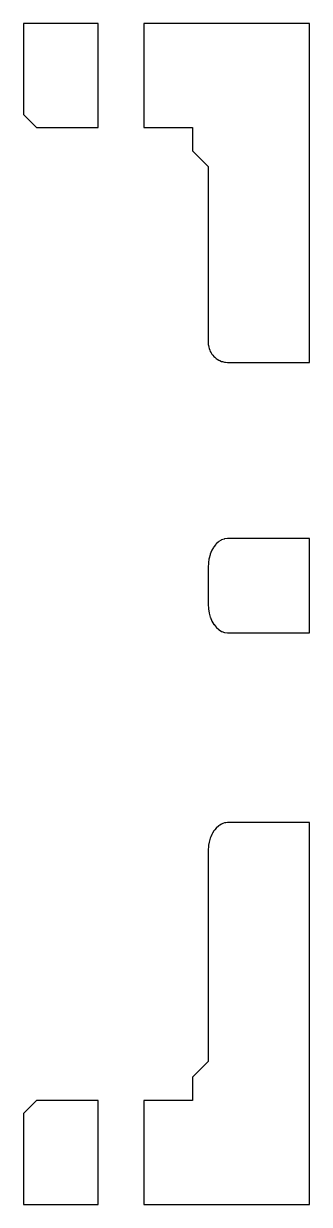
# Model space of a CAD drawing. Header units: metres. Extents: x 0 to 47.5, y 0 to 45.5.
# Drawn here: x 0 to 11, y 0 to 45.5 of the extents above.
import ezdxf

# ---------------------------------------------------------------- set-up
doc = ezdxf.new("R2010")
doc.units = ezdxf.units.M

msp = doc.modelspace()

# ---------------------------------------------------------------- linework, layer by layer
for p, q in [((2.86344, 45.5), (0, 45.5)), ((0, 45.5), (0, 42)), ((2.86344, 41.5), (2.86344, 45.5)), ((11, 45.5), (4.62574, 45.5)), ((4.62574, 45.5), (4.62574, 41.5)), ((11, 32.4475), (11, 45.5)), ((0, 42), (0.5, 41.5)), ((0.5, 41.5), (2.86344, 41.5)), ((4.62574, 41.5), (6.5, 41.5)), ((6.5, 41.5), (6.5, 40.6041)), ((6.5, 40.6041), (7.10409, 40)), ((7.10409, 40), (7.10409, 33.2169)), ((7.10409, 33.2169), (7.10999, 33.14)), ((7.10999, 33.14), (7.11332, 33.0966)), ((7.11332, 33.0966), (7.12956, 33.0271)), ((7.12956, 33.0271), (7.14079, 32.9792)), ((7.14079, 32.9792), (7.16519, 32.9187)), ((7.16519, 32.9187), (7.18583, 32.8676)), ((7.18583, 32.8676), (7.21604, 32.817)), ((7.21604, 32.817), (7.24732, 32.7647)), ((7.24732, 32.7647), (7.28109, 32.7241)), ((7.28109, 32.7241), (7.32376, 32.6729)), ((7.32376, 32.6729), (7.35907, 32.6419)), ((7.35907, 32.6419), (7.41325, 32.5944)), ((7.41325, 32.5944), (7.44858, 32.5722)), ((7.44858, 32.5722), (7.51359, 32.5314)), ((7.51359, 32.5314), (7.54798, 32.5167)), ((7.54798, 32.5167), (7.62232, 32.4852)), ((7.62232, 32.4852), (7.65543, 32.477)), ((7.65543, 32.477), (7.73676, 32.457)), ((7.73676, 32.457), (7.76878, 32.4544)), ((7.76878, 32.4544), (7.85409, 32.4475)), ((7.85409, 32.4475), (11, 32.4475)), ((7.49467, 25.5244), (7.41325, 25.4514)), ((7.51359, 25.5414), (7.49467, 25.5244)), ((7.6021, 25.595), (7.51359, 25.5414)), ((7.62232, 25.6073), (7.6021, 25.595)), ((7.71566, 25.64), (7.62232, 25.6073)), ((7.73676, 25.6475), (7.71566, 25.64)), ((7.85409, 25.661), (7.73676, 25.6475)), ((11, 25.661), (7.85409, 25.661)), ((11, 22.0268), (11, 25.661)), ((7.17652, 25.0289), (7.14079, 24.9027)), ((7.18583, 25.0618), (7.17652, 25.0289)), ((7.23495, 25.1791), (7.18583, 25.0618)), ((7.24732, 25.2086), (7.23495, 25.1791)), ((7.30876, 25.3139), (7.24732, 25.2086)), ((7.32376, 25.3396), (7.30876, 25.3139)), ((7.39606, 25.4299), (7.32376, 25.3396)), ((7.41325, 25.4514), (7.39606, 25.4299)), ((7.1113, 24.6977), (7.10409, 24.5636)), ((7.11332, 24.7353), (7.1113, 24.6977)), ((7.13495, 24.8671), (7.11332, 24.7353)), ((7.14079, 24.9027), (7.13495, 24.8671)), ((7.10409, 24.5636), (7.10409, 23.1242)), ((7.10409, 23.1242), (7.10412, 23.1237)), ((7.10412, 23.1237), (7.11332, 22.9525)), ((7.11332, 22.9525), (7.11375, 22.9499)), ((7.11375, 22.9499), (7.14079, 22.7851)), ((7.14079, 22.7851), (7.14206, 22.7806)), ((7.14206, 22.7806), (7.18583, 22.626)), ((7.18583, 22.626), (7.18828, 22.6202)), ((7.18828, 22.6202), (7.24732, 22.4792)), ((7.24732, 22.4792), (7.25119, 22.4726)), ((7.25119, 22.4726), (7.32376, 22.3482)), ((7.32376, 22.3482), (7.32914, 22.3415)), ((7.32914, 22.3415), (7.41325, 22.2364)), ((7.41325, 22.2364), (7.4201, 22.2303)), ((7.4201, 22.2303), (7.51359, 22.1464)), ((7.51359, 22.1464), (7.52172, 22.1415)), ((7.52172, 22.1415), (7.62232, 22.0805)), ((7.62232, 22.0805), (7.63141, 22.0773)), ((7.63141, 22.0773), (7.73676, 22.0403)), ((7.73676, 22.0403), (7.85409, 22.0268)), ((7.85409, 22.0268), (11, 22.0268)), ((7.51359, 14.5914), (7.41325, 14.5014)), ((7.55447, 14.6161), (7.51359, 14.5914)), ((7.62232, 14.6573), (7.55447, 14.6161)), ((7.66581, 14.6725), (7.62232, 14.6573)), ((7.73676, 14.6975), (7.66581, 14.6725)), ((7.7816, 14.7026), (7.73676, 14.6975)), ((7.85409, 14.711), (7.7816, 14.7026)), ((11, 14.711), (7.85409, 14.711)), ((11, 0), (11, 14.711)), ((7.18583, 14.1118), (7.15572, 14.0054)), ((7.20691, 14.1621), (7.18583, 14.1118)), ((7.24732, 14.2586), (7.20691, 14.1621)), ((7.27432, 14.3049), (7.24732, 14.2586)), ((7.32376, 14.3896), (7.27432, 14.3049)), ((7.35618, 14.4301), (7.32376, 14.3896)), ((7.41325, 14.5014), (7.35618, 14.4301)), ((7.10692, 13.6662), (7.10409, 13.6136)), ((7.11332, 13.7853), (7.10692, 13.6662)), ((7.12209, 13.8387), (7.11332, 13.7853)), ((7.14079, 13.9527), (7.12209, 13.8387)), ((7.15572, 14.0054), (7.14079, 13.9527)), ((7.10409, 13.6136), (7.10409, 5.5)), ((7.10409, 5.5), (6.5, 4.89591)), ((6.5, 4.89591), (6.5, 4)), ((0.5, 4), (0, 3.5)), ((2.86344, 4), (0.5, 4)), ((2.86344, 0), (2.86344, 4)), ((6.5, 4), (4.62574, 4)), ((4.62574, 4), (4.62574, 0)), ((0, 3.5), (0, 0)), ((0, 0), (2.86344, 0)), ((4.62574, 0), (11, 0))]:
    msp.add_line(p, q)

doc.saveas('drawing.dxf')
